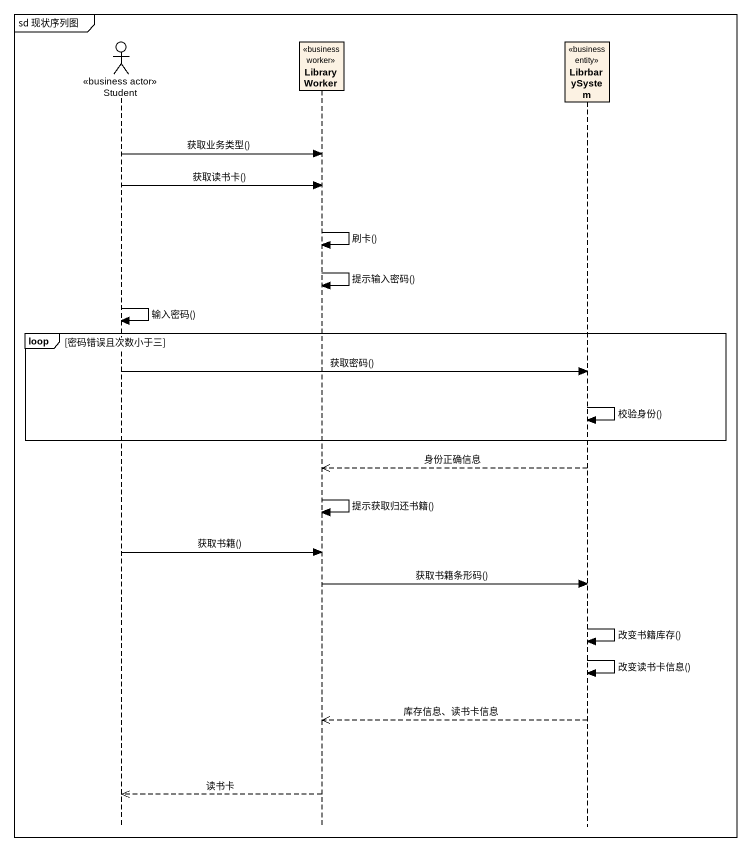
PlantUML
@startuml
mainframe sd 现状序列图
hide footbox
actor Student <<business actor>>
participant LibraryWorker <<business worker>>
participant LibrbarySystem <<business entity>>

Student -> LibraryWorker : 获取业务类型()
Student -> LibraryWorker : 获取读书卡()
LibraryWorker -> LibraryWorker : 刷卡()
LibraryWorker -> LibraryWorker : 提示输入密码()
Student -> Student : 输入密码()
loop 密码错误且次数小于三
  Student -> LibrbarySystem : 获取密码()
  LibrbarySystem -> LibrbarySystem : 校验身份()
end
LibrbarySystem -->> LibraryWorker : 身份正确信息
LibraryWorker -> LibraryWorker : 提示获取归还书籍()
Student -> LibraryWorker : 获取书籍()
LibraryWorker -> LibrbarySystem : 获取书籍条形码()
LibrbarySystem -> LibrbarySystem : 改变书籍库存()
LibrbarySystem -> LibrbarySystem : 改变读书卡信息()
LibrbarySystem -->> LibraryWorker : 库存信息、读书卡信息
LibraryWorker -->> Student : 读书卡
@enduml
